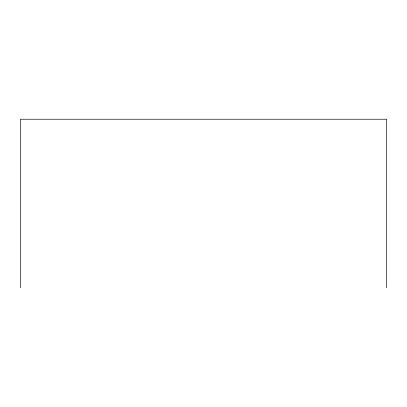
<?xml version="1.0" encoding="UTF-8"?>
<svg xmlns="http://www.w3.org/2000/svg" width="407" height="407" viewBox="0 0 407 407"><rect width="100%" height="100%" fill="white"/><g stroke="black" fill="none" stroke-linecap="round" stroke-linejoin="round"><path stroke-width="0.61" d="M386.65 287.769L386.65 119.231L20.35 119.231L20.35 287.769"/></g></svg>
